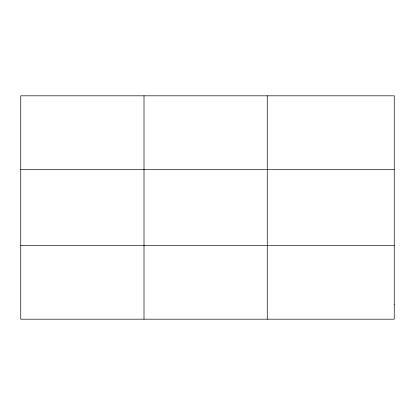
<?xml version="1.0" encoding="UTF-8"?>
<svg xmlns="http://www.w3.org/2000/svg" width="415" height="415" viewBox="0 0 415 415"><rect width="100%" height="100%" fill="white"/><g stroke="black" fill="none" stroke-linecap="round" stroke-linejoin="round"><path stroke-width="0.62" d="M144.005 319.187L144.005 95.813M267.26 319.187L267.26 95.813M20.75 169.528L394.25 169.528M20.75 245.473L394.25 245.473M394.25 304.444L394.25 319.187L20.75 319.187L20.75 95.813L394.25 95.813L394.25 304.444"/></g></svg>
